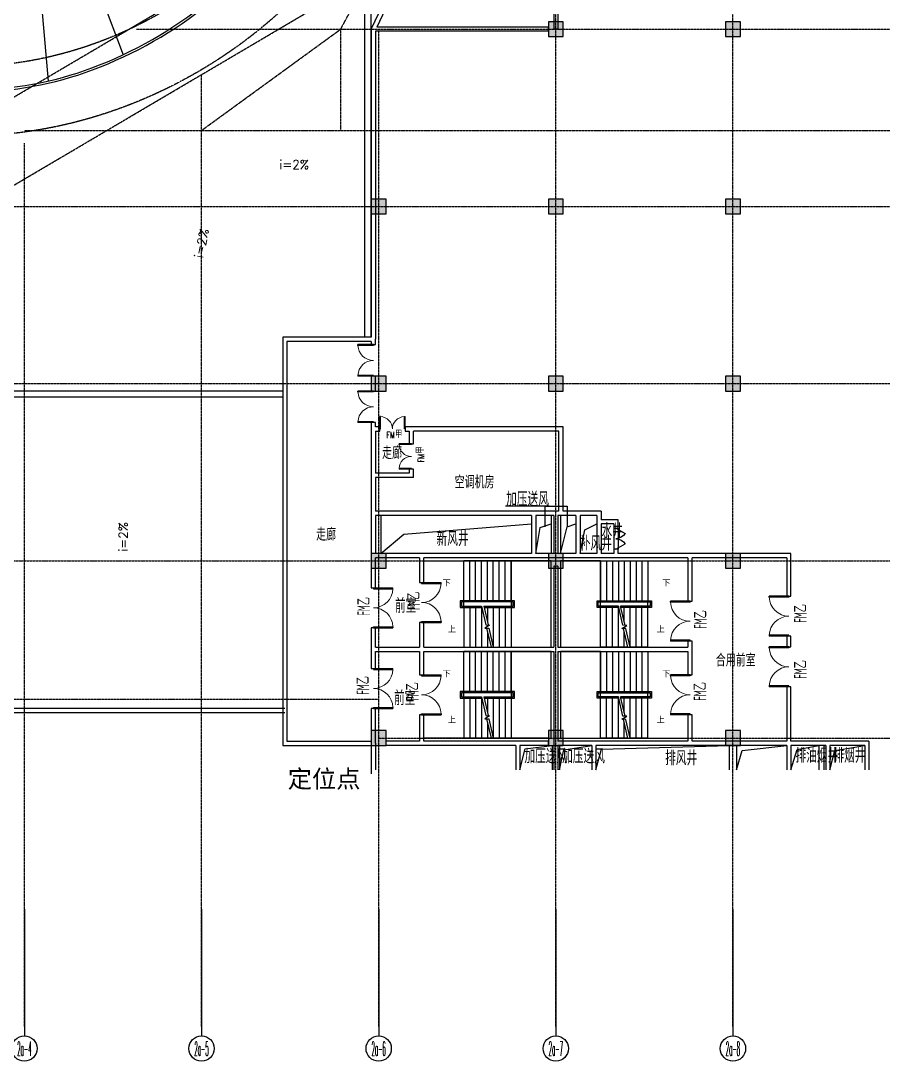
# Model space of a CAD drawing. Header units: metres. Extents: x -728143 to -282297, y 300383 to 505760.
# Drawn here: x -532780 to -491884, y 311210 to 360524 of the extents above; entities that cross this region are included whole.
import ezdxf
from ezdxf.enums import TextEntityAlignment as Align

# ---------------------------------------------------------------- set-up
doc = ezdxf.new("R2010")
doc.units = ezdxf.units.M
doc.linetypes.add('CENTER2', pattern=[2.541, 1.587, -0.318, 0.318, -0.318])
for name, color, linetype in [('-J-WINDOW', 142, 'Continuous'), ('AXIS', 3, 'Continuous'), ('AXIS_TEXT', 7, 'Continuous'), ('COLUMN', 2, 'Continuous'), ('DOTE', 251, 'CENTER2'), ('J-STAIR', 163, 'Continuous'), ('J-TEXT', 7, 'Continuous'), ('j-WINDOW_TEXT', 7, 'Continuous'), ('PUB_DIM', 3, 'Continuous'), ('PUB_HATCH', 8, 'Continuous'), ('PUB_TEXT', 7, 'Continuous'), ('S-看线', 5, 'Continuous'), ('STAIR', 3, 'Continuous'), ('WALL', 2, 'Continuous'), ('WINDOW', 4, 'Continuous'), ('WINDOW_TEXT', 7, 'Continuous'), ('屋顶', 252, 'Continuous'), ('屋顶排水', 76, 'Continuous'), ('栏杆', 6, 'Continuous')]:
    doc.layers.add(name, color=color, linetype=linetype)
doc.styles.add('_TCH_AXIS', font='COMPLEX', dxfattribs={"bigfont": 'GBCBIG'})
doc.styles.add('_TCH_DIM', font='simplex_.ttf', dxfattribs={"bigfont": 'GBCBIG'})
doc.styles.add('_TCH_WINDOW', font='SIMPLEX.shx', dxfattribs={"height": 3.5, "bigfont": 'GBCBIG.shx'})
doc.styles.add('COMPLEX', font='COMPLEX')
doc.styles.add('HZ', font='rs', dxfattribs={"width": 0.8, "bigfont": 'hztxt'})
doc.styles.add('探索者', font='tssdeng.shx', dxfattribs={"width": 0.65, "bigfont": 'tssdchn.shx'})

# ---------------------------------------------------------------- blocks, each defined once
blk = doc.blocks.new('_AXISO')
blk.add_circle((0, 0), 0.5)
at = {"layer": 'AXIS_TEXT', "style": 'COMPLEX', "width": 1.041667}
blk.add_attdef('A', text='', height=0.56, dxfattribs=at).set_placement((-0.25, -0.28), (0.25, -0.28), align=Align.FIT)
blk = doc.blocks.new('$DorLib2D$00000002')
at = {"color": 0}
for p, q in [((-0.5, 0), (-0.5, 0.4875)), ((-0.475, 0.4875), (-0.5, 0.4875)), ((-0.475, 0), (-0.475, 0.4875)), ((0.475, 0), (0.475, 0.4875)), ((0.475, 0.4875), (0.5, 0.4875)), ((0.5, 0), (0.5, 0.4875)), ((-0.5, 0), (-0.475, 0)), ((0.5, 0), (0.475, 0))]:
    blk.add_line(p, q, dxfattribs=at)
at = {"color": 0, "lineweight": 13}
for centre, start, end in [((-0.4875, 0), 0, 88.53072), ((0.4875, 0), 91.46928, 180)]:
    blk.add_arc(centre, 0.4875, start, end, dxfattribs=at)
blk = doc.blocks.new('$DORLIB2D$00000215')
at = {"color": 0}
for p, q in [((-0.5, 0), (-0.25, 0.433)), ((0.5, 0), (0.25, 0.433))]:
    blk.add_line(p, q, dxfattribs=at)
for centre, start, end in [((-0.5, 0), 0, 60), ((0.5, 0), 120, 180)]:
    blk.add_arc(centre, 0.5, start, end, dxfattribs=at)
blk = doc.blocks.new('_FZH')
blk.add_lwpolyline([(-0.5, -0.5), (0.5, -0.5), (0.5, 0.5), (-0.5, 0.5)], close=True)
at = {"layer": 'PUB_HATCH'}
blk.add_solid([(-0.5, -0.5), (0.5, -0.5), (-0.5, 0.5), (0.5, 0.5)], dxfattribs=at)

msp = doc.modelspace()

# ---------------------------------------------------------------- linework, layer by layer
at = {"layer": '-J-WINDOW', "extrusion": (-1.1827e-23, -1.32164e-09, 1)}
for p, q in [((-504659, 336477, 0), (-504659, 335477, 0)), ((-504459, 336477, 0), (-504459, 335477, 0))]:
    msp.add_line(p, q, dxfattribs=at)
at = {"color": 4, "ltscale": 4, "extrusion": (-1.1827e-23, -1.32164e-09, 1)}
msp.add_line((-520259, 327727, 0), (-561434, 327727, 0), dxfattribs=at)
at = {"ltscale": 4, "extrusion": (-1.1827e-23, -1.32164e-09, 1)}
msp.add_line((-520259, 327927, 0), (-561356, 327927, 0), dxfattribs=at)
at = {"layer": 'AXIS', "extrusion": (-1.1827e-23, -1.32164e-09, 1)}
for p, q in [((-532609, 318410, 0), (-532609, 312410, 0)), ((-524209, 318410, 0), (-524209, 312410, 0)), ((-515809, 318410, 0), (-515809, 312410, 0)), ((-507409, 318410, 0), (-507409, 312410, 0)), ((-499009, 318410, 0), (-499009, 312410, 0))]:
    msp.add_line(p, q, dxfattribs=at)
at = {"layer": 'DOTE', "extrusion": (-1.1827e-23, -1.32164e-09, 1)}
for p, q in [((-575994, 331647, 0), (-465524, 396721, 0)), ((-574167, 328545, 0), (-463697, 393619, 0)), ((-517609, 360127, 0), (-512945, 368787, 0)), ((-499009, 312844, 0), (-499009, 368527, 0)), ((-507409, 312844, 0), (-507409, 367869, 0)), ((-527301, 360127, 0), (-321459, 360127, 0)), ((-524209, 355327, 0), (-517609, 360127, 0)), ((-517609, 355327, 0), (-517609, 360127, 0)), ((-515809, 312844, 0), (-515809, 360127, 0)), ((-524209, 312844, 0), (-524209, 357973, 0)), ((-532609, 355327, 0), (-440209, 355327, 0)), ((-532609, 312844, 0), (-532609, 354727, 0)), ((-540030, 351727, 0), (-321459, 351727, 0)), ((-541009, 343327, 0), (-321459, 343327, 0)), ((-554126, 334927, 0), (-339409, 334927, 0)), ((-561539, 328377, 0), (-515809, 328377, 0)), ((-515809, 326527, 0), (-347809, 326527, 0))]:
    msp.add_line(p, q, dxfattribs=at)
at = {"layer": 'DOTE', "extrusion": (-1.17873e-23, -1.32164e-09, 1)}
msp.add_ellipse((-532292, 371782, 0), major_axis=(13571, 7994, 0), ratio=0.793651, dxfattribs=at)
at = {"layer": 'DOTE', "extrusion": (-2.01106e-23, -1.32164e-09, 1)}
msp.add_open_spline([(-515727, 381539, 0), (-515817, 381691, 0), (-515909, 381841, 0), (-516139, 382197, 0), (-516279, 382402, 0), (-516570, 382803, 0), (-516722, 383000, 0), (-517036, 383385, 0), (-517198, 383573, 0), (-517534, 383940, 0), (-517706, 384119, 0), (-518062, 384467, 0), (-518244, 384637, 0), (-518769, 384877, 0), (-518961, 385037, 0), (-519354, 385346, 0), (-519554, 385495, 0), (-519963, 385784, 0), (-520172, 385923, 0), (-520597, 386190, 0), (-520813, 386318, 0), (-521252, 386564, 0), (-521475, 386681, 0), (-521927, 386905, 0), (-522157, 387012, 0), (-522621, 387214, 0), (-522857, 387309, 0), (-523332, 387489, 0), (-523573, 387574, 0), (-524058, 387731, 0), (-524303, 387805, 0), (-524798, 387940, 0), (-525047, 388002, 0), (-525549, 388115, 0), (-525802, 388166, 0), (-526408, 388275, 0), (-526763, 388327, 0), (-527477, 388410, 0), (-527836, 388442, 0), (-528559, 388484, 0), (-528921, 388494, 0), (-529649, 388495, 0), (-530014, 388485, 0), (-530746, 388444, 0), (-531112, 388414, 0), (-531844, 388333, 0), (-532210, 388283, 0), (-532941, 388163, 0), (-533306, 388093, 0), (-534033, 387935, 0), (-534395, 387846, 0), (-535116, 387649, 0), (-535475, 387541, 0), (-536188, 387307, 0), (-536542, 387181, 0), (-537244, 386911, 0), (-537592, 386767, 0), (-538282, 386462, 0), (-538623, 386301, 0), (-539298, 385962, 0), (-539631, 385784, 0), (-540289, 385412, 0), (-540614, 385218, 0), (-541252, 384814, 0), (-541567, 384604, 0), (-542184, 384170, 0), (-542488, 383945, 0), (-543082, 383482, 0), (-543373, 383243, 0), (-543942, 382752, 0), (-544220, 382499, 0), (-544763, 381982, 0), (-545027, 381717, 0), (-545540, 381175, 0), (-545789, 380898, 0), (-546271, 380332, 0), (-546505, 380044, 0), (-546954, 379457, 0), (-547171, 379158, 0), (-547586, 378551, 0), (-547785, 378243, 0), (-548164, 377618, 0), (-548345, 377301, 0), (-548686, 376660, 0), (-548847, 376335, 0), (-549150, 375679, 0), (-549291, 375348, 0), (-549552, 374680, 0), (-549672, 374343, 0), (-549891, 373664, 0), (-549989, 373322, 0), (-550164, 372635, 0), (-550240, 372290, 0), (-550370, 371597, 0), (-550423, 371249, 0), (-550499, 370610, 0), (-550526, 370318, 0), (-550562, 369735, 0), (-550571, 369443, 0), (-550573, 368861, 0), (-550566, 368571, 0), (-550533, 367991, 0), (-550508, 367703, 0), (-550441, 367128, 0), (-550399, 366842, 0), (-550296, 366274, 0), (-550236, 365992, 0), (-550099, 365432, 0), (-550022, 365155, 0), (-549849, 364607, 0), (-549754, 364335, 0), (-549547, 363799, 0), (-549435, 363535, 0), (-549194, 363014, 0), (-549066, 362758, 0), (-548792, 362254, 0), (-548646, 362006, 0), (-548340, 361521, 0), (-548179, 361284, 0), (-547842, 360819, 0), (-547665, 360593, 0), (-547299, 360151, 0), (-547108, 359936, 0), (-546713, 359518, 0), (-546509, 359315, 0), (-546087, 358922, 0), (-545870, 358733, 0), (-545424, 358366, 0), (-545195, 358190, 0), (-544727, 357851, 0), (-544487, 357689, 0), (-543997, 357378, 0), (-543747, 357230, 0), (-543237, 356948, 0), (-542978, 356814, 0), (-542451, 356561, 0), (-542184, 356442, 0), (-541641, 356219, 0), (-541366, 356115, 0), (-540810, 355921, 0), (-540528, 355832, 0), (-539959, 355668, 0), (-539672, 355593, 0), (-539092, 355459, 0), (-538800, 355400, 0), (-538211, 355295, 0), (-537915, 355250, 0), (-537318, 355175, 0), (-537018, 355145, 0), (-536416, 355100, 0), (-536113, 355084, 0), (-535506, 355068, 0), (-535201, 355067, 0), (-534591, 355079, 0), (-534285, 355092, 0), (-533563, 355140, 0), (-533147, 355181, 0), (-532316, 355287, 0), (-531901, 355354, 0), (-531072, 355511, 0), (-530659, 355602, 0), (-529838, 355809, 0), (-529429, 355925, 0), (-528617, 356180, 0), (-528213, 356319, 0), (-527414, 356621, 0), (-527018, 356784, 0), (-526235, 357131, 0), (-525848, 357316, 0), (-525085, 357707, 0), (-524708, 357913, 0), (-523967, 358346, 0), (-523603, 358573, 0), (-522887, 359047, 0), (-522536, 359294, 0), (-521849, 359806, 0), (-521514, 360071, 0), (-520858, 360620, 0), (-520539, 360903, 0), (-519918, 361485, 0), (-519616, 361785, 0), (-519032, 362400, 0), (-518750, 362715, 0), (-518206, 363360, 0), (-517944, 363690, 0), (-517443, 364362, 0), (-517203, 364705, 0), (-516746, 365402, 0), (-516530, 365757, 0), (-516121, 366476, 0), (-515928, 366841, 0), (-515569, 367581, 0), (-515402, 367955, 0), (-515095, 368711, 0), (-514955, 369093, 0), (-514725, 369797, 0), (-514630, 370119, 0), (-514459, 370764, 0), (-514384, 371089, 0), (-514253, 371740, 0), (-514198, 372067, 0), (-514109, 372722, 0), (-514075, 373050, 0), (-514027, 373706, 0), (-514014, 374034, 0), (-514010, 374689, 0), (-514018, 375016, 0), (-514054, 375610, 0), (-514078, 375877, 0), (-514140, 376410, 0), (-514179, 376675, 0), (-514271, 377201, 0), (-514324, 377463, 0), (-514447, 377983, 0), (-514516, 378241, 0), (-514668, 378751, 0), (-514752, 379004, 0), (-514783, 379593, 0), (-514882, 379841, 0), (-515093, 380329, 0), (-515206, 380569, 0), (-515447, 381044, 0), (-515574, 381277, 0), (-515714, 381517, 0), (-515721, 381528, 0), (-515727, 381539, 0)], degree=3, knots=[0, 0, 0, 0, 0.031679, 0.031679, 0.076349, 0.076349, 0.121018, 0.121018, 0.165688, 0.165688, 0.210358, 0.210358, 0.255027, 0.255027, 0.299697, 0.299697, 0.344366, 0.344366, 0.389036, 0.389036, 0.433705, 0.433705, 0.478375, 0.478375, 0.523045, 0.523045, 0.567714, 0.567714, 0.612384, 0.612384, 0.657053, 0.657053, 0.701723, 0.701723, 0.746392, 0.746392, 0.808111, 0.808111, 0.86983, 0.86983, 0.931548, 0.931548, 0.993267, 0.993267, 1.054986, 1.054986, 1.116704, 1.116704, 1.178423, 1.178423, 1.240141, 1.240141, 1.30186, 1.30186, 1.363579, 1.363579, 1.425297, 1.425297, 1.487016, 1.487016, 1.548735, 1.548735, 1.610453, 1.610453, 1.672172, 1.672172, 1.733891, 1.733891, 1.795609, 1.795609, 1.857328, 1.857328, 1.919046, 1.919046, 1.980765, 1.980765, 2.042484, 2.042484, 2.104202, 2.104202, 2.165921, 2.165921, 2.22764, 2.22764, 2.289358, 2.289358, 2.351077, 2.351077, 2.412796, 2.412796, 2.474514, 2.474514, 2.536233, 2.536233, 2.597951, 2.597951, 2.649604, 2.649604, 2.701257, 2.701257, 2.752909, 2.752909, 2.804562, 2.804562, 2.856214, 2.856214, 2.907867, 2.907867, 2.959519, 2.959519, 3.011172, 3.011172, 3.062825, 3.062825, 3.114477, 3.114477, 3.16613, 3.16613, 3.217782, 3.217782, 3.269435, 3.269435, 3.321088, 3.321088, 3.37274, 3.37274, 3.424393, 3.424393, 3.476045, 3.476045, 3.527698, 3.527698, 3.57935, 3.57935, 3.631003, 3.631003, 3.682656, 3.682656, 3.734308, 3.734308, 3.785961, 3.785961, 3.837613, 3.837613, 3.889266, 3.889266, 3.940918, 3.940918, 3.992571, 3.992571, 4.044224, 4.044224, 4.095876, 4.095876, 4.147529, 4.147529, 4.217624, 4.217624, 4.287719, 4.287719, 4.357815, 4.357815, 4.42791, 4.42791, 4.498005, 4.498005, 4.568101, 4.568101, 4.638196, 4.638196, 4.708291, 4.708291, 4.778387, 4.778387, 4.848482, 4.848482, 4.918577, 4.918577, 4.988673, 4.988673, 5.058768, 5.058768, 5.128863, 5.128863, 5.198959, 5.198959, 5.269054, 5.269054, 5.339149, 5.339149, 5.409245, 5.409245, 5.47934, 5.47934, 5.549435, 5.549435, 5.607532, 5.607532, 5.66563, 5.66563, 5.723727, 5.723727, 5.781824, 5.781824, 5.839921, 5.839921, 5.898018, 5.898018, 5.945878, 5.945878, 5.993738, 5.993738, 6.041598, 6.041598, 6.089458, 6.089458, 6.137319, 6.137319, 6.185179, 6.185179, 6.233039, 6.233039, 6.280899, 6.280899, 6.283185, 6.283185, 6.283185, 6.283185], dxfattribs=at)
at = {"layer": 'J-STAIR', "ltscale": 4, "extrusion": (-1.1827e-23, -1.32164e-09, 1)}
msp.add_line((-507728, 337513, 0), (-509788, 337513, 0), dxfattribs=at)
at = {"layer": 'J-STAIR', "ltscale": 4, "extrusion": (-1.1827e-23, -1.32164e-09, 1), "elevation": 0}
msp.add_lwpolyline([(-507918, 336536), (-507918, 337513), (-506868, 337513), (-506868, 336536)], dxfattribs=at)
at = {"layer": 'PUB_DIM', "extrusion": (-1.1827e-23, -1.32164e-09, 1), "elevation": 0}
for points in [[(-512351, 333918, 0, 0, 0), (-508909, 333918, 0, 0, 0), (-508909, 331768, 0, 0, 0), (-509820, 331768, 80, 0, 0), (-510120, 331768, 0, 0, 0)], [(-502468, 333918, 0, 0, 0), (-505910, 333918, 0, 0, 0), (-505910, 331768, 0, 0, 0), (-504999, 331768, 80, 0, 0), (-504699, 331768, 0, 0, 0)], [(-512086, 331731, 0, 0, 0), (-511317, 331731, 80, 0, 0), (-511017, 331731, 0, 0, 0)], [(-502733, 331731, 0, 0, 0), (-503502, 331731, 80, 0, 0), (-503802, 331731, 0, 0, 0)], [(-512351, 329618, 0, 0, 0), (-508909, 329618, 0, 0, 0), (-508909, 327468, 0, 0, 0), (-509820, 327468, 80, 0, 0), (-510120, 327468, 0, 0, 0)], [(-502468, 329618, 0, 0, 0), (-505910, 329618, 0, 0, 0), (-505910, 327468, 0, 0, 0), (-504999, 327468, 80, 0, 0), (-504699, 327468, 0, 0, 0)], [(-512086, 327431, 0, 0, 0), (-511317, 327431, 80, 0, 0), (-511017, 327431, 0, 0, 0)], [(-502733, 327431, 0, 0, 0), (-503502, 327431, 80, 0, 0), (-503802, 327431, 0, 0, 0)]]:
    msp.add_lwpolyline(points, format="xyseb", dxfattribs=at)
at = {"layer": 'S-看线', "ltscale": 4, "extrusion": (-1.1827e-23, -1.32164e-09, 1)}
for p, q in [((-515709, 337077, 0), (-515709, 335277, 0)), ((-507634, 337077, 0), (-507634, 335277, 0)), ((-507184, 337077, 0), (-507184, 335277, 0)), ((-513624, 334927, 0), (-501194, 334927, 0)), ((-507759, 326527, 0), (-513674, 326527, 0)), ((-507059, 326527, 0), (-501144, 326527, 0)), ((-494934, 326177, 0), (-494934, 325027, 0)), ((-494684, 325027, 0), (-494684, 326177, 0)), ((-494684, 326177, 0), (-494609, 326177, 0))]:
    msp.add_line(p, q, dxfattribs=at)
at = {"layer": 'S-看线', "ltscale": 4, "extrusion": (-1.1827e-23, -1.32164e-09, 1), "elevation": 0}
for points in [[(-515709, 335277), (-514618, 336192), (-508559, 336677)], [(-508359, 335277), (-508156, 336508), (-507634, 336677)], [(-507184, 335277), (-506868, 336536), (-506459, 336677)], [(-506259, 335277), (-506028, 336403), (-505459, 336677)], [(-509109, 325027), (-508862, 326023), (-507584, 326177)], [(-507584, 326177), (-507584, 325027)], [(-507234, 326177), (-507234, 325027)], [(-507234, 325027), (-507033, 325971), (-505709, 326177)], [(-505509, 325027), (-505249, 325999), (-499184, 326177)], [(-499184, 326177), (-499184, 325027)], [(-498834, 326177), (-498834, 325027)], [(-498834, 325027), (-498578, 325938), (-496459, 326177)], [(-496259, 325027), (-495965, 325979), (-494934, 326177)], [(-494409, 325027), (-494181, 325936), (-492759, 326177)]]:
    msp.add_lwpolyline(points, dxfattribs=at)
at = {"layer": 'STAIR', "extrusion": (-1.1827e-23, -1.32164e-09, 1)}
for p, q in [((-509534, 334927, 0), (-511774, 334927, 0)), ((-511774, 333037, 0), (-511774, 334927, 0)), ((-511494, 333037, 0), (-511494, 334927, 0)), ((-511214, 333037, 0), (-511214, 334927, 0)), ((-510934, 333037, 0), (-510934, 334927, 0)), ((-510654, 333037, 0), (-510654, 334927, 0)), ((-510374, 333037, 0), (-510374, 334927, 0)), ((-510094, 333037, 0), (-510094, 334927, 0)), ((-509814, 333037, 0), (-509814, 334927, 0)), ((-509534, 333037, 0), (-509534, 334927, 0)), ((-507634, 334927, 0), (-509534, 334927, 0)), ((-509534, 334927, 0), (-509534, 333037, 0)), ((-507634, 330827, 0), (-507634, 334927, 0)), ((-505284, 334927, 0), (-507184, 334927, 0)), ((-507184, 334927, 0), (-507184, 330827, 0)), ((-505284, 334927, 0), (-503044, 334927, 0)), ((-505284, 334927, 0), (-505284, 333037, 0)), ((-505284, 333037, 0), (-505284, 334927, 0)), ((-505004, 334927, 0), (-505004, 333037, 0)), ((-504724, 334927, 0), (-504724, 333037, 0)), ((-504444, 334927, 0), (-504444, 333037, 0)), ((-504164, 334927, 0), (-504164, 333037, 0)), ((-503884, 334927, 0), (-503884, 333037, 0)), ((-503604, 334927, 0), (-503604, 333037, 0)), ((-503324, 334927, 0), (-503324, 333037, 0)), ((-503044, 334927, 0), (-503044, 333037, 0)), ((-511944, 333037, 0), (-511944, 332717, 0)), ((-509364, 333037, 0), (-511944, 333037, 0)), ((-511884, 332977, 0), (-511884, 332777, 0)), ((-509424, 332977, 0), (-511884, 332977, 0)), ((-509534, 332977, 0), (-511774, 332977, 0)), ((-511774, 332777, 0), (-511774, 332977, 0)), ((-509534, 332977, 0), (-509534, 332777, 0)), ((-509424, 332777, 0), (-509424, 332977, 0)), ((-509364, 332717, 0), (-509364, 333037, 0)), ((-505454, 332717, 0), (-505454, 333037, 0)), ((-505454, 333037, 0), (-502874, 333037, 0)), ((-505394, 332777, 0), (-505394, 332977, 0)), ((-505394, 332977, 0), (-502934, 332977, 0)), ((-505284, 332977, 0), (-503044, 332977, 0)), ((-505284, 332777, 0), (-505284, 332977, 0)), ((-503044, 332777, 0), (-503044, 332977, 0)), ((-502934, 332977, 0), (-502934, 332777, 0)), ((-502874, 333037, 0), (-502874, 332717, 0)), ((-511944, 332717, 0), (-510916, 332717, 0)), ((-511884, 332777, 0), (-510930, 332777, 0)), ((-511774, 332777, 0), (-510930, 332777, 0)), ((-511774, 332717, 0), (-511774, 330827, 0)), ((-511494, 332717, 0), (-511494, 330827, 0)), ((-511214, 332717, 0), (-511214, 330827, 0)), ((-510934, 332717, 0), (-510934, 330827, 0)), ((-510930, 332777, 0), (-510726, 331891, 0)), ((-510827, 332777, 0), (-509534, 332777, 0)), ((-510827, 332777, 0), (-510623, 331888, 0)), ((-510827, 332777, 0), (-509424, 332777, 0)), ((-510813, 332717, 0), (-509364, 332717, 0)), ((-510654, 332717, 0), (-510654, 332025, 0)), ((-510374, 332717, 0), (-510374, 330827, 0)), ((-510094, 332717, 0), (-510094, 330827, 0)), ((-509814, 332717, 0), (-509814, 330827, 0)), ((-509534, 332717, 0), (-509534, 330827, 0)), ((-509534, 332717, 0), (-509534, 330827, 0)), ((-504426, 332717, 0), (-505454, 332717, 0)), ((-504440, 332777, 0), (-505394, 332777, 0)), ((-504440, 332777, 0), (-505284, 332777, 0)), ((-505284, 330827, 0), (-505284, 332717, 0)), ((-505284, 330827, 0), (-505284, 332717, 0)), ((-505004, 330827, 0), (-505004, 332717, 0)), ((-504724, 330827, 0), (-504724, 332717, 0)), ((-504444, 330827, 0), (-504444, 332717, 0)), ((-504232, 331872, 0), (-504440, 332777, 0)), ((-503044, 332777, 0), (-504337, 332777, 0)), ((-504128, 331868, 0), (-504337, 332777, 0)), ((-502934, 332777, 0), (-504337, 332777, 0)), ((-502874, 332717, 0), (-504323, 332717, 0)), ((-504164, 332025, 0), (-504164, 332717, 0)), ((-503884, 330827, 0), (-503884, 332717, 0)), ((-503604, 330827, 0), (-503604, 332717, 0)), ((-503324, 330827, 0), (-503324, 332717, 0)), ((-503044, 330827, 0), (-503044, 332717, 0)), ((-510726, 331891, 0), (-510548, 331885, 0)), ((-510548, 331885, 0), (-510774, 331739, 0)), ((-510774, 331739, 0), (-510587, 331732, 0)), ((-510691, 331736, 0), (-510482, 330827, 0)), ((-510654, 331579, 0), (-510654, 330827, 0)), ((-510587, 331732, 0), (-510379, 330827, 0)), ((-504271, 331719, 0), (-504045, 331865, 0)), ((-504093, 331713, 0), (-504271, 331719, 0)), ((-504045, 331865, 0), (-504232, 331872, 0)), ((-503992, 330827, 0), (-504196, 331716, 0)), ((-504164, 330827, 0), (-504164, 331579, 0)), ((-503889, 330827, 0), (-504093, 331713, 0)), ((-511774, 330827, 0), (-510482, 330827, 0)), ((-509534, 330627, 0), (-511774, 330627, 0)), ((-511774, 328737, 0), (-511774, 330627, 0)), ((-511494, 328737, 0), (-511494, 330627, 0)), ((-511214, 328737, 0), (-511214, 330627, 0)), ((-510934, 328737, 0), (-510934, 330627, 0)), ((-510654, 328737, 0), (-510654, 330627, 0)), ((-510379, 330827, 0), (-509534, 330827, 0)), ((-510374, 328737, 0), (-510374, 330627, 0)), ((-510094, 328737, 0), (-510094, 330627, 0)), ((-509814, 328737, 0), (-509814, 330627, 0)), ((-509534, 330827, 0), (-507634, 330827, 0)), ((-509534, 328737, 0), (-509534, 330627, 0)), ((-507634, 330627, 0), (-509534, 330627, 0)), ((-509534, 330627, 0), (-509534, 328737, 0)), ((-507634, 326527, 0), (-507634, 330627, 0)), ((-507184, 330827, 0), (-505284, 330827, 0)), ((-505284, 330627, 0), (-507184, 330627, 0)), ((-507184, 330627, 0), (-507184, 326527, 0)), ((-503992, 330827, 0), (-505284, 330827, 0)), ((-505284, 330627, 0), (-503044, 330627, 0)), ((-505284, 330627, 0), (-505284, 328737, 0)), ((-505284, 328737, 0), (-505284, 330627, 0)), ((-505004, 330627, 0), (-505004, 328737, 0)), ((-504724, 330627, 0), (-504724, 328737, 0)), ((-504444, 330627, 0), (-504444, 328737, 0)), ((-504164, 330627, 0), (-504164, 328737, 0)), ((-503044, 330827, 0), (-503889, 330827, 0)), ((-503884, 330627, 0), (-503884, 328737, 0)), ((-503604, 330627, 0), (-503604, 328737, 0)), ((-503324, 330627, 0), (-503324, 328737, 0)), ((-503044, 330627, 0), (-503044, 328737, 0)), ((-511944, 328737, 0), (-511944, 328417, 0)), ((-509364, 328737, 0), (-511944, 328737, 0)), ((-511884, 328677, 0), (-511884, 328477, 0)), ((-509424, 328677, 0), (-511884, 328677, 0)), ((-511884, 328477, 0), (-510930, 328477, 0)), ((-509534, 328677, 0), (-511774, 328677, 0)), ((-511774, 328477, 0), (-511774, 328677, 0)), ((-511774, 328477, 0), (-510930, 328477, 0)), ((-510930, 328477, 0), (-510726, 327591, 0)), ((-510827, 328477, 0), (-509534, 328477, 0)), ((-510827, 328477, 0), (-510623, 327588, 0)), ((-510827, 328477, 0), (-509424, 328477, 0)), ((-509534, 328677, 0), (-509534, 328477, 0)), ((-509424, 328477, 0), (-509424, 328677, 0)), ((-509364, 328417, 0), (-509364, 328737, 0)), ((-505454, 328417, 0), (-505454, 328737, 0)), ((-505454, 328737, 0), (-502874, 328737, 0)), ((-505394, 328477, 0), (-505394, 328677, 0)), ((-505394, 328677, 0), (-502934, 328677, 0)), ((-504440, 328477, 0), (-505394, 328477, 0)), ((-505284, 328677, 0), (-503044, 328677, 0)), ((-505284, 328477, 0), (-505284, 328677, 0)), ((-504440, 328477, 0), (-505284, 328477, 0)), ((-504232, 327572, 0), (-504440, 328477, 0)), ((-503044, 328477, 0), (-504337, 328477, 0)), ((-504128, 327568, 0), (-504337, 328477, 0)), ((-502934, 328477, 0), (-504337, 328477, 0)), ((-503044, 328477, 0), (-503044, 328677, 0)), ((-502934, 328677, 0), (-502934, 328477, 0)), ((-502874, 328737, 0), (-502874, 328417, 0)), ((-511944, 328417, 0), (-510916, 328417, 0)), ((-511774, 328417, 0), (-511774, 326527, 0)), ((-511494, 328417, 0), (-511494, 326527, 0)), ((-511214, 328417, 0), (-511214, 326527, 0)), ((-510934, 328417, 0), (-510934, 326527, 0)), ((-510813, 328417, 0), (-509364, 328417, 0)), ((-510654, 328417, 0), (-510654, 327725, 0)), ((-510374, 328417, 0), (-510374, 326527, 0)), ((-510094, 328417, 0), (-510094, 326527, 0)), ((-509814, 328417, 0), (-509814, 326527, 0)), ((-509534, 328417, 0), (-509534, 326527, 0)), ((-509534, 328417, 0), (-509534, 326527, 0)), ((-504426, 328417, 0), (-505454, 328417, 0)), ((-505284, 326527, 0), (-505284, 328417, 0)), ((-505284, 326527, 0), (-505284, 328417, 0)), ((-505004, 326527, 0), (-505004, 328417, 0)), ((-504724, 326527, 0), (-504724, 328417, 0)), ((-504444, 326527, 0), (-504444, 328417, 0)), ((-502874, 328417, 0), (-504323, 328417, 0)), ((-504164, 327725, 0), (-504164, 328417, 0)), ((-503884, 326527, 0), (-503884, 328417, 0)), ((-503604, 326527, 0), (-503604, 328417, 0)), ((-503324, 326527, 0), (-503324, 328417, 0)), ((-503044, 326527, 0), (-503044, 328417, 0)), ((-510548, 327585, 0), (-510774, 327439, 0)), ((-510726, 327591, 0), (-510548, 327585, 0)), ((-504271, 327419, 0), (-504045, 327565, 0)), ((-504045, 327565, 0), (-504232, 327572, 0)), ((-510774, 327439, 0), (-510587, 327432, 0)), ((-510691, 327436, 0), (-510482, 326527, 0)), ((-510654, 327279, 0), (-510654, 326527, 0)), ((-510587, 327432, 0), (-510379, 326527, 0)), ((-504093, 327413, 0), (-504271, 327419, 0)), ((-503992, 326527, 0), (-504196, 327416, 0)), ((-504164, 326527, 0), (-504164, 327279, 0)), ((-503889, 326527, 0), (-504093, 327413, 0)), ((-511774, 326527, 0), (-510482, 326527, 0)), ((-510379, 326527, 0), (-509534, 326527, 0)), ((-509534, 326527, 0), (-507634, 326527, 0)), ((-507184, 326527, 0), (-505284, 326527, 0)), ((-503992, 326527, 0), (-505284, 326527, 0)), ((-503044, 326527, 0), (-503889, 326527, 0))]:
    msp.add_line(p, q, dxfattribs=at)
at = {"layer": 'WALL', "extrusion": (-1.1827e-23, -1.32164e-09, 1)}
for p, q in [((-511180, 370755, 0), (-516159, 360149, 0)), ((-511093, 370470, 0), (-515902, 360227, 0)), ((-507309, 364441, 0), (-507309, 360127, 0)), ((-507509, 364387, 0), (-507509, 360127, 0)), ((-516159, 360149, 0), (-516159, 345527, 0)), ((-507759, 360027, 0), (-515959, 360027, 0)), ((-515959, 360027, 0), (-515959, 345427, 0)), ((-507759, 360227, 0), (-515902, 360227, 0)), ((-507759, 360027, 0), (-507759, 360227, 0)), ((-507309, 360127, 0), (-507509, 360127, 0)), ((-520359, 345527, 0), (-520359, 326177, 0)), ((-516159, 345527, 0), (-520359, 345527, 0)), ((-520159, 345327, 0), (-520159, 326377, 0)), ((-516159, 345327, 0), (-520159, 345327, 0)), ((-516159, 345327, 0), (-516159, 345177, 0)), ((-515959, 345177, 0), (-515959, 345427, 0)), ((-516159, 345177, 0), (-515959, 345177, 0)), ((-516159, 343677, 0), (-516159, 342977, 0)), ((-515959, 343677, 0), (-516159, 343677, 0)), ((-515959, 342977, 0), (-515959, 343677, 0)), ((-516159, 342977, 0), (-515959, 342977, 0)), ((-515959, 341477, 0), (-516159, 341477, 0)), ((-516159, 341477, 0), (-516159, 341177, 0)), ((-515959, 341277, 0), (-515959, 341477, 0)), ((-515759, 341277, 0), (-515959, 341277, 0)), ((-515759, 341077, 0), (-515759, 341277, 0)), ((-514259, 341277, 0), (-514559, 341277, 0)), ((-514559, 341277, 0), (-514559, 341077, 0)), ((-507059, 341277, 0), (-514259, 341277, 0)), ((-507059, 337277, 0), (-507059, 341277, 0)), ((-516159, 341177, 0), (-516159, 338977, 0)), ((-515959, 341077, 0), (-515759, 341077, 0)), ((-515959, 341077, 0), (-515959, 339077, 0)), ((-514559, 341077, 0), (-514359, 341077, 0)), ((-514359, 341077, 0), (-514359, 340477, 0)), ((-507259, 341077, 0), (-514159, 341077, 0)), ((-514159, 340477, 0), (-514159, 341077, 0)), ((-507259, 337277, 0), (-507259, 341077, 0)), ((-514359, 340477, 0), (-514159, 340477, 0)), ((-516159, 338977, 0), (-516159, 337177, 0)), ((-514359, 339077, 0), (-515959, 339077, 0)), ((-514159, 338877, 0), (-515959, 338877, 0)), ((-515959, 338877, 0), (-515959, 337277, 0)), ((-514159, 339277, 0), (-514359, 339277, 0)), ((-514359, 339277, 0), (-514359, 339077, 0)), ((-514159, 338877, 0), (-514159, 339277, 0)), ((-516159, 337177, 0), (-516159, 335277, 0)), ((-508459, 337277, 0), (-515959, 337277, 0)), ((-515959, 337077, 0), (-515959, 335277, 0)), ((-508559, 337077, 0), (-515959, 337077, 0)), ((-508559, 337077, 0), (-508559, 335277, 0)), ((-507409, 337277, 0), (-508459, 337277, 0)), ((-508359, 337077, 0), (-508359, 335277, 0)), ((-507509, 337077, 0), (-508359, 337077, 0)), ((-507509, 337077, 0), (-507509, 335277, 0)), ((-507259, 337277, 0), (-507409, 337277, 0)), ((-507159, 337077, 0), (-507309, 337077, 0)), ((-507309, 337077, 0), (-507309, 335277, 0)), ((-506459, 337077, 0), (-507159, 337077, 0)), ((-506359, 337277, 0), (-507059, 337277, 0)), ((-506459, 337077, 0), (-506459, 335277, 0)), ((-505259, 337277, 0), (-506359, 337277, 0)), ((-505459, 337077, 0), (-506259, 337077, 0)), ((-506259, 337077, 0), (-506259, 335277, 0)), ((-505459, 337077, 0), (-505459, 336777, 0)), ((-505259, 337277, 0), (-505259, 336877, 0)), ((-504459, 336877, 0), (-505259, 336877, 0)), ((-504459, 336477, 0), (-504459, 336877, 0)), ((-505459, 336777, 0), (-505459, 335277, 0)), ((-504659, 336677, 0), (-505259, 336677, 0)), ((-505259, 336677, 0), (-505259, 335277, 0)), ((-504659, 336677, 0), (-504659, 336477, 0)), ((-504659, 336477, 0), (-504459, 336477, 0)), ((-504459, 335477, 0), (-504659, 335477, 0)), ((-504659, 335477, 0), (-504659, 335277, 0)), ((-504459, 335277, 0), (-504459, 335477, 0)), ((-515959, 335277, 0), (-516159, 335277, 0)), ((-516159, 335277, 0), (-516159, 333652, 0)), ((-513774, 335277, 0), (-516159, 335277, 0)), ((-515959, 333652, 0), (-515959, 335077, 0)), ((-513874, 335077, 0), (-515959, 335077, 0)), ((-513874, 335077, 0), (-513874, 333902, 0)), ((-508559, 335277, 0), (-513774, 335277, 0)), ((-513674, 333902, 0), (-513674, 335077, 0)), ((-508459, 335077, 0), (-513674, 335077, 0)), ((-507409, 335077, 0), (-508459, 335077, 0)), ((-507509, 335277, 0), (-508359, 335277, 0)), ((-506359, 335077, 0), (-507409, 335077, 0)), ((-506459, 335277, 0), (-507309, 335277, 0)), ((-505359, 335077, 0), (-506359, 335077, 0)), ((-505459, 335277, 0), (-506259, 335277, 0)), ((-504559, 335077, 0), (-505359, 335077, 0)), ((-504659, 335277, 0), (-505259, 335277, 0)), ((-501144, 335077, 0), (-504559, 335077, 0)), ((-501044, 335277, 0), (-504459, 335277, 0)), ((-501144, 335077, 0), (-501144, 333014, 0)), ((-496259, 335277, 0), (-501044, 335277, 0)), ((-496459, 335077, 0), (-500944, 335077, 0)), ((-500944, 333014, 0), (-500944, 335077, 0)), ((-496459, 335077, 0), (-496459, 333252, 0)), ((-496259, 333252, 0), (-496259, 335277, 0)), ((-507509, 334675, 0), (-507509, 330827, 0)), ((-507309, 334675, 0), (-507509, 334675, 0)), ((-507309, 334675, 0), (-507309, 330827, 0)), ((-513874, 333902, 0), (-513674, 333902, 0)), ((-516159, 333652, 0), (-515959, 333652, 0)), ((-501144, 333014, 0), (-500944, 333014, 0)), ((-496459, 333252, 0), (-496259, 333252, 0)), ((-513674, 332002, 0), (-513874, 332002, 0)), ((-513874, 332002, 0), (-513874, 330827, 0)), ((-513674, 330827, 0), (-513674, 332002, 0)), ((-515959, 331752, 0), (-516159, 331752, 0)), ((-516159, 331752, 0), (-516159, 330727, 0)), ((-515959, 330827, 0), (-515959, 331752, 0)), ((-500944, 331114, 0), (-501144, 331114, 0)), ((-501144, 331114, 0), (-501144, 330827, 0)), ((-500944, 330727, 0), (-500944, 331114, 0)), ((-496459, 331352, 0), (-496459, 330852, 0)), ((-496259, 331352, 0), (-496459, 331352, 0)), ((-496259, 330852, 0), (-496259, 331352, 0)), ((-516159, 330727, 0), (-516159, 329827, 0)), ((-515959, 330827, 0), (-513874, 330827, 0)), ((-515959, 330627, 0), (-513874, 330627, 0)), ((-515959, 329827, 0), (-515959, 330627, 0)), ((-513874, 330627, 0), (-513874, 329527, 0)), ((-513674, 330827, 0), (-507509, 330827, 0)), ((-513674, 330627, 0), (-507509, 330627, 0)), ((-513674, 329527, 0), (-513674, 330627, 0)), ((-507509, 330627, 0), (-507509, 326277, 0)), ((-507309, 330827, 0), (-501144, 330827, 0)), ((-507309, 330627, 0), (-501144, 330627, 0)), ((-507309, 330627, 0), (-507309, 326377, 0)), ((-501144, 330627, 0), (-501144, 329527, 0)), ((-500944, 329527, 0), (-500944, 330727, 0)), ((-496459, 330852, 0), (-496259, 330852, 0)), ((-516159, 329827, 0), (-515959, 329827, 0)), ((-513874, 329527, 0), (-513674, 329527, 0)), ((-501144, 329527, 0), (-500944, 329527, 0)), ((-496259, 328952, 0), (-496459, 328952, 0)), ((-496459, 328952, 0), (-496459, 326377, 0)), ((-496259, 326377, 0), (-496259, 328952, 0)), ((-515959, 327927, 0), (-516159, 327927, 0)), ((-516159, 327927, 0), (-516159, 326377, 0)), ((-515959, 326277, 0), (-515959, 327927, 0)), ((-513674, 327627, 0), (-513874, 327627, 0)), ((-513874, 327627, 0), (-513874, 326377, 0)), ((-513674, 326377, 0), (-513674, 327627, 0)), ((-500944, 327627, 0), (-501144, 327627, 0)), ((-501144, 327627, 0), (-501144, 326377, 0)), ((-500944, 326377, 0), (-500944, 327627, 0)), ((-520359, 326177, 0), (-516159, 326177, 0)), ((-520159, 326377, 0), (-516159, 326377, 0)), ((-516159, 326177, 0), (-516159, 324827, 0)), ((-515959, 326277, 0), (-515959, 325027, 0)), ((-513874, 326377, 0), (-515459, 326377, 0)), ((-515459, 326177, 0), (-515459, 326377, 0)), ((-513774, 326177, 0), (-515459, 326177, 0)), ((-509309, 326177, 0), (-513774, 326177, 0)), ((-509209, 326377, 0), (-513674, 326377, 0)), ((-509309, 326177, 0), (-509309, 325027, 0)), ((-507759, 326377, 0), (-509209, 326377, 0)), ((-507759, 326177, 0), (-509109, 326177, 0)), ((-509109, 326177, 0), (-509109, 325027, 0)), ((-507759, 326177, 0), (-507759, 326377, 0)), ((-507509, 326277, 0), (-507509, 325027, 0)), ((-505609, 326377, 0), (-507309, 326377, 0)), ((-505709, 326177, 0), (-507309, 326177, 0)), ((-507309, 326177, 0), (-507309, 325027, 0)), ((-505709, 326177, 0), (-505709, 325027, 0)), ((-501144, 326377, 0), (-505609, 326377, 0)), ((-505509, 326177, 0), (-505509, 325027, 0)), ((-501044, 326177, 0), (-505509, 326177, 0)), ((-496459, 326177, 0), (-501044, 326177, 0)), ((-496459, 326377, 0), (-500944, 326377, 0)), ((-496459, 326177, 0), (-496459, 325027, 0)), ((-494509, 326377, 0), (-496259, 326377, 0)), ((-494609, 326177, 0), (-496259, 326177, 0)), ((-496259, 326177, 0), (-496259, 325027, 0)), ((-494609, 326177, 0), (-494609, 325027, 0)), ((-492559, 326377, 0), (-494509, 326377, 0)), ((-494409, 326177, 0), (-494409, 325027, 0)), ((-492759, 326177, 0), (-494409, 326177, 0)), ((-492759, 326177, 0), (-492759, 325027, 0)), ((-492559, 326377, 0), (-492559, 325027, 0))]:
    msp.add_line(p, q, dxfattribs=at)
at = {"layer": '屋顶', "extrusion": (-1.1827e-23, -1.32164e-09, 1)}
for p, q in [((-531944, 369599, 0), (-527927, 358917, 0)), ((-532486, 369364, 0), (-531481, 357669, 0))]:
    msp.add_line(p, q, dxfattribs=at)
at = {"layer": '屋顶排水', "ltscale": 4, "extrusion": (-1.1827e-23, -1.32164e-09, 1)}
for p, q in [((-516459, 345527, 0), (-516459, 361376, 0)), ((-516159, 345527, 0), (-516159, 361309, 0)), ((-520359, 342977, 0), (-554108, 342977, 0)), ((-520359, 342677, 0), (-554226, 342677, 0))]:
    msp.add_line(p, q, dxfattribs=at)
at = {"layer": '屋顶排水', "ltscale": 4, "extrusion": (-1.1827e-23, -1.32164e-09, 1), "elevation": 0}
msp.add_lwpolyline([(-516459, 345527), (-516459, 361376)], dxfattribs=at)
for points in [[(-520921, 353367, 0, 0, 0), (-519112, 353367, 120, 0, 0), (-518662, 353367, 0, 0, 0)], [(-520921, 353367, 0, 0, 0), (-519112, 353367, 120, 0, 0), (-518662, 353367, 0, 0, 0)], [(-532689, 350998, 0, 0, 0), (-532689, 349188, 120, 0, 0), (-532689, 348738, 0, 0, 0)], [(-523597, 350985, 0, 0, 0), (-523968, 349214, 120, 0, 0), (-524060, 348774, 0, 0, 0)], [(-527533, 334956, 0, 0, 0), (-527533, 336766, 120, 0, 0), (-527533, 337216, 0, 0, 0)]]:
    msp.add_lwpolyline(points, format="xyseb", dxfattribs=at)
at = {"layer": '栏杆', "ltscale": 1.5, "extrusion": (-1.1827e-23, -1.32164e-09, 1), "elevation": 0}
for points in [[(-544840, 361475, 0.119192), (-540737, 358334, 0.104795), (-535120, 357154, 0.0893), (-529379, 358197, 0.080764), (-523845, 361358, 0.080764), (-519599, 366109, 0.0893), (-517379, 371506, 0.104795), (-517361, 377246, 0.119192), (-519576, 381914, 0.119192), (-523679, 385054, 0.104795), (-529295, 386235, 0.0893), (-535037, 385192, 0.080764), (-540570, 382031, 0.064757), (-544103, 378323, 0.0893)], [(-544762, 361538, 0.119192), (-540697, 358426, 0.104795), (-535121, 357254, 0.0893), (-529414, 358290, 0.080764), (-523908, 361435, 0.080764), (-519683, 366163, 0.0893), (-517477, 371527, 0.104795), (-517459, 377225, 0.119192), (-519654, 381851, 0.119192), (-523719, 384963, 0.104795), (-529295, 386135, 0.0893), (-535002, 385098, 0.080764), (-540507, 381953, 0.064634), (-544017, 378272, 0.0893)]]:
    msp.add_lwpolyline(points, format="xyb", dxfattribs=at)

# ---------------------------------------------------------------- block references
at = {"layer": '-J-WINDOW', "extrusion": (-1.1827e-23, -1.32164e-09, 1), "xscale": -1000, "yscale": 1000, "zscale": 200, "rotation": 270.00000000004}
msp.add_blockref('$DORLIB2D$00000215', (-504559, 335977, 0), dxfattribs=at)
at = {"layer": 'AXIS', "extrusion": (-1.1827e-23, -1.32164e-09, 1)}
ref = msp.add_blockref('_AXISO', (-532609, 311810, 0), dxfattribs=dict(at, xscale=1200, yscale=1200, zscale=1200))
ref.add_attrib('A', '2a-4', dxfattribs={"layer": 'AXIS_TEXT', "ltscale": 4, "extrusion": (-1.1827e-23, -1.32164e-09, 1), "height": 678.8, "style": '_TCH_AXIS', "width": 0.256098}).set_placement((-532949, 311470, 0), (-532270, 311470, 0), align=Align.FIT)
ref = msp.add_blockref('_AXISO', (-524209, 311810, 0), dxfattribs=dict(at, xscale=1200, yscale=1200, zscale=1200))
ref.add_attrib('A', '2a-5', dxfattribs={"layer": 'AXIS_TEXT', "ltscale": 4, "extrusion": (-1.1827e-23, -1.32164e-09, 1), "height": 678.8, "style": '_TCH_AXIS', "width": 0.2625}).set_placement((-524549, 311470, 0), (-523870, 311470, 0), align=Align.FIT)
ref = msp.add_blockref('_AXISO', (-515809, 311810, 0), dxfattribs=dict(at, xscale=1200, yscale=1200, zscale=1200))
ref.add_attrib('A', '2a-6', dxfattribs={"layer": 'AXIS_TEXT', "ltscale": 4, "extrusion": (-1.1827e-23, -1.32164e-09, 1), "height": 678.8, "style": '_TCH_AXIS', "width": 0.2625}).set_placement((-516149, 311470, 0), (-515470, 311470, 0), align=Align.FIT)
ref = msp.add_blockref('_AXISO', (-507409, 311810, 0), dxfattribs=dict(at, xscale=1200, yscale=1200, zscale=1200))
ref.add_attrib('A', '2a-7', dxfattribs={"layer": 'AXIS_TEXT', "ltscale": 4, "extrusion": (-1.1827e-23, -1.32164e-09, 1), "height": 678.8, "style": '_TCH_AXIS', "width": 0.2625}).set_placement((-507749, 311470, 0), (-507070, 311470, 0), align=Align.FIT)
ref = msp.add_blockref('_AXISO', (-499009, 311810, 0), dxfattribs=dict(at, xscale=1200, yscale=1200, zscale=1200))
ref.add_attrib('A', '2a-8', dxfattribs={"layer": 'AXIS_TEXT', "ltscale": 4, "extrusion": (-1.1827e-23, -1.32164e-09, 1), "height": 678.8, "style": '_TCH_AXIS', "width": 0.2625}).set_placement((-499349, 311470, 0), (-498670, 311470, 0), align=Align.FIT)
at = {"layer": 'COLUMN', "extrusion": (-1.1827e-23, -1.32164e-09, 1)}
for p, xscale, yscale, zscale in [((-507409, 360127, 0), 699.9999999995343, 700, 700), ((-499009, 360127, 0), 700, 700, 700), ((-515809, 351727, 0), 699.9999999995343, 700.0000000004657, 700.0000000004657), ((-507409, 351727, 0), 700, 700, 700), ((-499009, 351727, 0), 700, 700, 700), ((-515809, 343327, 0), 700, 700, 700), ((-507409, 343327, 0), 700, 700.0000000004657, 700.0000000004657), ((-499009, 343327, 0), 700, 700.0000000004657, 700.0000000004657), ((-515809, 334927, 0), 700, 700, 700), ((-507409, 334927, 0), 700.0000000004657, 700, 700), ((-515809, 326527, 0), 700, 700, 700), ((-507409, 326527, 0), 700, 700.0000000004657, 700.0000000004657), ((-499009, 326527, 0), 700, 700, 700)]:
    msp.add_blockref('_FZH', p, dxfattribs=dict(at, xscale=xscale, yscale=yscale, zscale=zscale))
at = {"layer": 'COLUMN', "extrusion": (-1.1827e-23, -1.32164e-09, 1), "xscale": 700, "yscale": 700, "zscale": 700, "rotation": 359.9999999999619}
msp.add_blockref('_FZH', (-499009, 334927, 0), dxfattribs=at)
at = {"layer": 'WINDOW', "extrusion": (-1.1827e-23, -1.32164e-09, 1)}
for p, xscale, yscale, zscale, rotation in [((-516059, 344427, 0), -1500, -1500, -1500, 270.0000000000533), ((-516059, 342227, 0), -1500, -1500, -1500, 270.0000000000533), ((-515159, 341177, 0), 1200, -1200, 1200, 180.0000000000667), ((-514259, 339877, 0), 1200, -1200, 1200, 270.0000000000445), ((-513774, 332952, 0), 1900, 1900, 1900, 270.0000000000404), ((-516059, 332702, 0), -1900, 1900, -1900, 270), ((-501044, 332064, 0), 1900, -1900, 1900, 270.0000000000492), ((-496359, 332302, 0), 1900, -1900, 1900, 270.0000000006021), ((-496359, 329902, 0), 1900, -1900, 1900, 270.0000000006021), ((-516059, 328877, 0), -1900, 1900, -1900, 269.9999999999667), ((-513774, 328577, 0), 1900, 1900, 1900, 270.0000000000404), ((-501044, 328577, 0), 1900, -1900, 1900, 270.0000000000492)]:
    msp.add_blockref('$DorLib2D$00000002', p, dxfattribs=dict(at, xscale=xscale, yscale=yscale, zscale=zscale, rotation=rotation))

# ---------------------------------------------------------------- texts
at = {"layer": 'J-TEXT', "extrusion": (-1.1827e-23, -1.32164e-09, 1), "width": 0.65}
for s, p in [('加压送风', (-509765, 337572, 3000)), ('新风井', (-513066, 335696, 3000)), ('水井', (-505241, 336074, 3000)), ('补风井', (-506270, 335480, 3000)), ('前室', (-515035, 332525, 0)), ('前室', (-515085, 328150, 0)), ('加压送风', (-508897, 325388, 3000)), ('加压送风', (-507111, 325388, 3000)), ('排风井', (-502225, 325302, 3000)), ('排油烟井', (-496042, 325421, 3000)), ('排烟井', (-494243, 325421, 3000))]:
    msp.add_text(s, height=600, dxfattribs=at).set_placement(p)
at = {"layer": 'j-WINDOW_TEXT', "color": 150, "extrusion": (-1.1827e-23, -1.32164e-09, 1), "style": '探索者', "width": 0.5}
for p in [(-516218, 332337, 0), (-513851, 332595, 0), (-500249, 331712, 0), (-495510, 332003, 0), (-495510, 329344, 0), (-516256, 328590, 0), (-513909, 328299, 0), (-500270, 328305, 0)]:
    msp.add_text('FM乙', height=600, rotation=90, dxfattribs=at).set_placement(p)
at = {"layer": 'PUB_TEXT', "extrusion": (-1.1827e-23, -1.32164e-09, 1), "style": '_TCH_DIM'}
for s, height, p in [('i=2%', 421.4, (-520523, 353499, 0)), ('i=2%', 421.4, (-520523, 353499, 0)), ('下', 281, (-512788, 333743, 0)), ('下', 281, (-502368, 333743, 0)), ('上', 281, (-512531, 331556, 0)), ('上', 281, (-502633, 331556, 0)), ('下', 281, (-512788, 329443, 0)), ('下', 281, (-502368, 329443, 0)), ('上', 281, (-512531, 327256, 0)), ('上', 281, (-502633, 327256, 0)), ('定位点', 842.9, (-520122, 324170, 0))]:
    msp.add_text(s, height=height, dxfattribs=at).set_placement(p)
for rotation, p in [(78.1677, (-524147, 349243, 0)), (90, (-527715, 335355, 0))]:
    msp.add_text('i=2%', height=421.4, rotation=rotation, dxfattribs=at).set_placement(p)
at = {"layer": 'PUB_TEXT', "extrusion": (-1.1827e-23, -1.32164e-09, 1), "style": 'HZ', "width": 0.75}
for s, p in [('走廊', (-515646, 339747, 0)), ('空调机房', (-512205, 338360, 0)), ('走廊', (-518775, 335879, 0)), ('合用前室', (-499824, 329915, 0))]:
    msp.add_text(s, height=600, dxfattribs=at).set_placement(p)
at = {"layer": 'WINDOW_TEXT', "extrusion": (-1.1827e-23, -1.32164e-09, 1), "style": '_TCH_WINDOW', "width": 0.705882}
msp.add_text('FM', height=297.5, dxfattribs=at).set_placement((-515446, 340749, 0))
at = {"layer": 'WINDOW_TEXT', "extrusion": (-1.1827e-23, -1.32164e-09, 1), "style": '_TCH_WINDOW'}
msp.add_text('甲', height=338, dxfattribs=at).set_placement((-515026, 340749, 0))
msp.add_text('甲', height=338, rotation=90, dxfattribs=at).set_placement((-513659, 340011, 0))
at = {"layer": 'WINDOW_TEXT', "extrusion": (-1.1827e-23, -1.32164e-09, 1), "style": '_TCH_WINDOW', "width": 0.705882}
msp.add_text('FM', height=297.5, rotation=90, dxfattribs=at).set_placement((-513659, 339591, 0))

doc.saveas('drawing.dxf')
